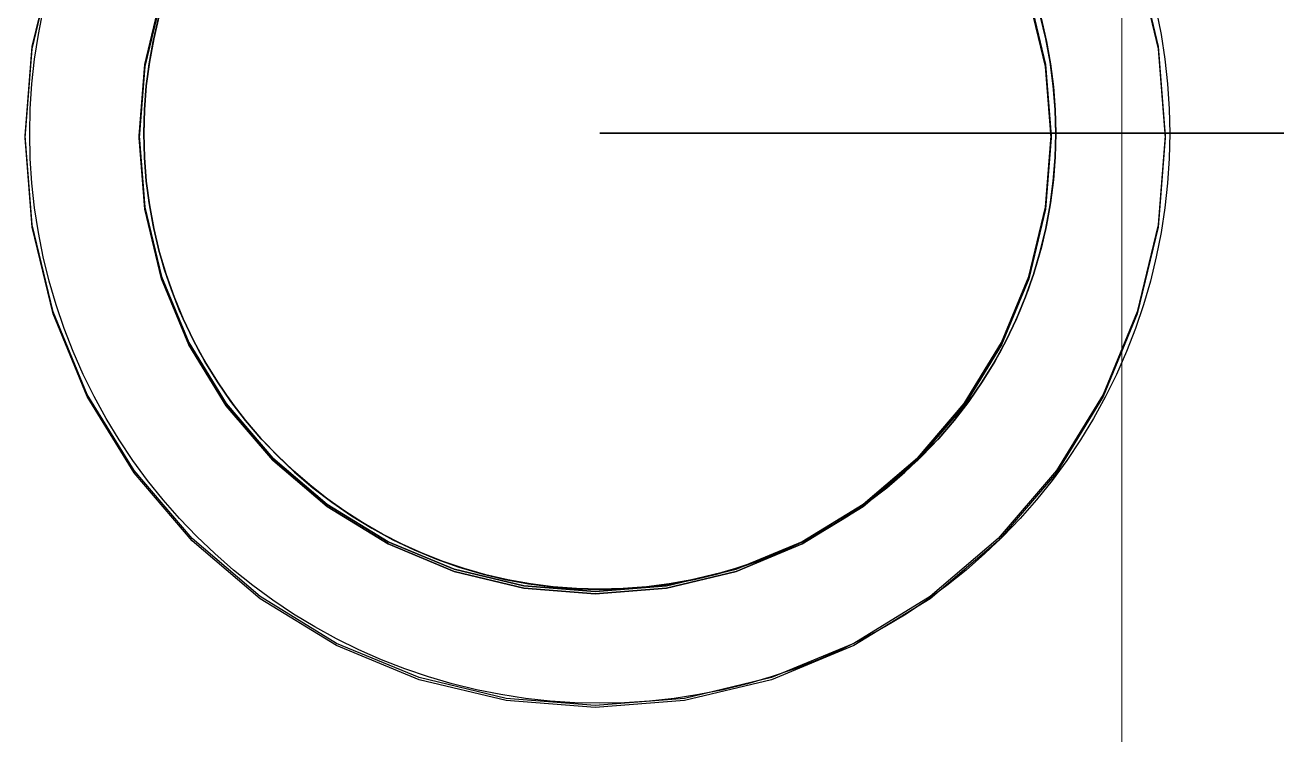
# Model space of a CAD drawing. Header units: millimetres. Extents: x 0 to 59350, y 0 to 29700.
# Drawn here: x 37896.5 to 37924.11, y 18932.15 to 18947.72 of the extents above; entities that cross this region are included whole.
import ezdxf

# ---------------------------------------------------------------- set-up
doc = ezdxf.new("R2010")
doc.units = ezdxf.units.MM
doc.layers.add('Slab', color=7, linetype='Continuous', lineweight=50)
doc.layers.add('Standard', color=7, linetype='Continuous', lineweight=25)

msp = doc.modelspace()

# ---------------------------------------------------------------- linework, layer by layer
at = {"layer": 'Slab', "color": 7, "linetype": 'Continuous', "lineweight": -3}
for p, q in [((37896.659, 18947.246), (37897.117, 18949.153)), ((37896.659, 18947.246), (37897.117, 18949.153)), ((37896.659, 18947.198), (37897.117, 18949.106)), ((37896.659, 18947.198), (37897.117, 18949.106)), ((37920.893, 18949.153), (37921.351, 18947.246)), ((37920.893, 18949.153), (37921.351, 18947.246)), ((37920.893, 18949.106), (37921.351, 18947.198)), ((37920.893, 18949.106), (37921.351, 18947.198)), ((37899.494, 18948.381), (37899.128, 18946.855)), ((37899.128, 18946.855), (37899.494, 18948.381)), ((37899.494, 18948.333), (37899.128, 18946.807)), ((37899.128, 18946.807), (37899.494, 18948.333)), ((37918.882, 18946.855), (37918.515, 18948.381)), ((37918.515, 18948.381), (37918.882, 18946.855)), ((37918.882, 18946.807), (37918.515, 18948.333)), ((37918.515, 18948.333), (37918.882, 18946.807)), ((37896.796, 18947.509), (37896.902, 18948.043)), ((37896.796, 18947.509), (37896.902, 18948.043)), ((37896.796, 18947.509), (37896.902, 18948.043)), ((37896.796, 18947.509), (37896.902, 18948.043)), ((37899.446, 18947.926), (37899.324, 18947.417)), ((37899.324, 18947.417), (37899.446, 18947.926)), ((37899.324, 18947.417), (37899.446, 18947.926)), ((37899.446, 18947.926), (37899.324, 18947.417)), ((37899.324, 18947.417), (37899.446, 18947.926)), ((37899.446, 18947.926), (37899.324, 18947.417)), ((37918.887, 18947.417), (37918.765, 18947.926)), ((37918.765, 18947.926), (37918.887, 18947.417)), ((37918.765, 18947.926), (37918.887, 18947.417)), ((37918.887, 18947.417), (37918.765, 18947.926)), ((37918.765, 18947.926), (37918.887, 18947.417)), ((37918.887, 18947.417), (37918.765, 18947.926)), ((37921.309, 18948.043), (37921.416, 18947.509)), ((37921.309, 18948.043), (37921.416, 18947.509)), ((37921.309, 18948.043), (37921.416, 18947.509)), ((37921.309, 18948.043), (37921.416, 18947.509)), ((37896.713, 18946.97), (37896.796, 18947.509)), ((37896.713, 18946.97), (37896.796, 18947.509)), ((37896.713, 18946.97), (37896.796, 18947.509)), ((37896.713, 18946.97), (37896.796, 18947.509)), ((37899.324, 18947.417), (37899.229, 18946.902)), ((37899.229, 18946.902), (37899.324, 18947.417)), ((37899.229, 18946.902), (37899.324, 18947.417)), ((37899.324, 18947.417), (37899.229, 18946.902)), ((37899.229, 18946.902), (37899.324, 18947.417)), ((37899.324, 18947.417), (37899.229, 18946.902)), ((37918.982, 18946.902), (37918.887, 18947.417)), ((37918.887, 18947.417), (37918.982, 18946.902)), ((37918.887, 18947.417), (37918.982, 18946.902)), ((37918.982, 18946.902), (37918.887, 18947.417)), ((37918.887, 18947.417), (37918.982, 18946.902)), ((37918.982, 18946.902), (37918.887, 18947.417)), ((37921.416, 18947.509), (37921.499, 18946.97)), ((37921.416, 18947.509), (37921.499, 18946.97)), ((37921.416, 18947.509), (37921.499, 18946.97)), ((37921.416, 18947.509), (37921.499, 18946.97)), ((37896.505, 18945.29), (37896.659, 18947.246)), ((37896.505, 18945.29), (37896.659, 18947.246)), ((37896.505, 18945.243), (37896.659, 18947.198)), ((37896.505, 18945.243), (37896.659, 18947.198)), ((37921.351, 18947.246), (37921.505, 18945.29)), ((37921.351, 18947.246), (37921.505, 18945.29)), ((37921.351, 18947.198), (37921.505, 18945.243)), ((37921.351, 18947.198), (37921.505, 18945.243)), ((37896.653, 18946.427), (37896.713, 18946.97)), ((37896.653, 18946.427), (37896.713, 18946.97)), ((37896.653, 18946.427), (37896.713, 18946.97)), ((37896.653, 18946.427), (37896.713, 18946.97)), ((37899.128, 18946.855), (37899.005, 18945.29)), ((37899.005, 18945.29), (37899.128, 18946.855)), ((37899.128, 18946.807), (37899.005, 18945.243)), ((37899.005, 18945.243), (37899.128, 18946.807)), ((37899.229, 18946.902), (37899.16, 18946.383)), ((37899.16, 18946.383), (37899.229, 18946.902)), ((37899.16, 18946.383), (37899.229, 18946.902)), ((37899.229, 18946.902), (37899.16, 18946.383)), ((37899.16, 18946.383), (37899.229, 18946.902)), ((37899.229, 18946.902), (37899.16, 18946.383)), ((37919.005, 18945.29), (37918.882, 18946.855)), ((37918.882, 18946.855), (37919.005, 18945.29)), ((37919.005, 18945.243), (37918.882, 18946.807)), ((37918.882, 18946.807), (37919.005, 18945.243)), ((37919.051, 18946.383), (37918.982, 18946.902)), ((37918.982, 18946.902), (37919.051, 18946.383)), ((37918.982, 18946.902), (37919.051, 18946.383)), ((37919.051, 18946.383), (37918.982, 18946.902)), ((37918.982, 18946.902), (37919.051, 18946.383)), ((37919.051, 18946.383), (37918.982, 18946.902)), ((37921.499, 18946.97), (37921.558, 18946.427)), ((37921.499, 18946.97), (37921.558, 18946.427)), ((37921.499, 18946.97), (37921.558, 18946.427)), ((37921.499, 18946.97), (37921.558, 18946.427)), ((37896.618, 18945.883), (37896.653, 18946.427)), ((37896.618, 18945.883), (37896.653, 18946.427)), ((37896.618, 18945.883), (37896.653, 18946.427)), ((37896.618, 18945.883), (37896.653, 18946.427)), ((37899.16, 18946.383), (37899.119, 18945.861)), ((37899.119, 18945.861), (37899.16, 18946.383)), ((37899.119, 18945.861), (37899.16, 18946.383)), ((37899.16, 18946.383), (37899.119, 18945.861)), ((37899.119, 18945.861), (37899.16, 18946.383)), ((37899.16, 18946.383), (37899.119, 18945.861)), ((37919.092, 18945.861), (37919.051, 18946.383)), ((37919.051, 18946.383), (37919.092, 18945.861)), ((37919.051, 18946.383), (37919.092, 18945.861)), ((37919.092, 18945.861), (37919.051, 18946.383)), ((37919.051, 18946.383), (37919.092, 18945.861)), ((37919.092, 18945.861), (37919.051, 18946.383)), ((37921.558, 18946.427), (37921.594, 18945.883)), ((37921.558, 18946.427), (37921.594, 18945.883)), ((37921.558, 18946.427), (37921.594, 18945.883)), ((37921.558, 18946.427), (37921.594, 18945.883)), ((37896.606, 18945.338), (37896.618, 18945.883)), ((37896.606, 18945.338), (37896.618, 18945.883)), ((37896.606, 18945.338), (37896.618, 18945.883)), ((37896.606, 18945.338), (37896.618, 18945.883)), ((37899.119, 18945.861), (37899.106, 18945.338)), ((37899.106, 18945.338), (37899.119, 18945.861)), ((37899.106, 18945.338), (37899.119, 18945.861)), ((37899.119, 18945.861), (37899.106, 18945.338)), ((37899.106, 18945.338), (37899.119, 18945.861)), ((37899.119, 18945.861), (37899.106, 18945.338)), ((37919.106, 18945.338), (37919.092, 18945.861)), ((37919.092, 18945.861), (37919.106, 18945.338)), ((37919.092, 18945.861), (37919.106, 18945.338)), ((37919.106, 18945.338), (37919.092, 18945.861)), ((37919.092, 18945.861), (37919.106, 18945.338)), ((37919.106, 18945.338), (37919.092, 18945.861)), ((37921.594, 18945.883), (37921.606, 18945.338)), ((37921.594, 18945.883), (37921.606, 18945.338)), ((37921.594, 18945.883), (37921.606, 18945.338)), ((37921.594, 18945.883), (37921.606, 18945.338)), ((37896.659, 18943.335), (37896.505, 18945.29)), ((37896.659, 18943.335), (37896.505, 18945.29)), ((37896.659, 18943.288), (37896.505, 18945.243)), ((37896.659, 18943.288), (37896.505, 18945.243)), ((37896.618, 18944.793), (37896.606, 18945.338)), ((37896.618, 18944.793), (37896.606, 18945.338)), ((37896.618, 18944.793), (37896.606, 18945.338)), ((37896.618, 18944.793), (37896.606, 18945.338)), ((37899.005, 18945.29), (37899.128, 18943.726)), ((37899.128, 18943.726), (37899.005, 18945.29)), ((37899.005, 18945.243), (37899.128, 18943.679)), ((37899.128, 18943.679), (37899.005, 18945.243)), ((37899.106, 18945.338), (37899.119, 18944.815)), ((37899.119, 18944.815), (37899.106, 18945.338)), ((37899.119, 18944.815), (37899.106, 18945.338)), ((37899.106, 18945.338), (37899.119, 18944.815)), ((37899.119, 18944.815), (37899.106, 18945.338)), ((37899.106, 18945.338), (37899.119, 18944.815)), ((37918.882, 18943.726), (37919.005, 18945.29)), ((37919.005, 18945.29), (37918.882, 18943.726)), ((37918.882, 18943.679), (37919.005, 18945.243)), ((37919.005, 18945.243), (37918.882, 18943.679)), ((37919.092, 18944.815), (37919.106, 18945.338)), ((37919.106, 18945.338), (37919.092, 18944.815)), ((37919.106, 18945.338), (37919.092, 18944.815)), ((37919.092, 18944.815), (37919.106, 18945.338)), ((37919.106, 18945.338), (37919.092, 18944.815)), ((37919.092, 18944.815), (37919.106, 18945.338)), ((37921.505, 18945.29), (37921.351, 18943.335)), ((37921.505, 18945.29), (37921.351, 18943.335)), ((37921.505, 18945.243), (37921.351, 18943.288)), ((37921.505, 18945.243), (37921.351, 18943.288)), ((37921.606, 18945.338), (37921.594, 18944.793)), ((37921.606, 18945.338), (37921.594, 18944.793)), ((37921.606, 18945.338), (37921.594, 18944.793)), ((37921.606, 18945.338), (37921.594, 18944.793)), ((37896.653, 18944.249), (37896.618, 18944.793)), ((37896.653, 18944.249), (37896.618, 18944.793)), ((37896.653, 18944.249), (37896.618, 18944.793)), ((37896.653, 18944.249), (37896.618, 18944.793)), ((37899.119, 18944.815), (37899.16, 18944.293)), ((37899.16, 18944.293), (37899.119, 18944.815)), ((37899.16, 18944.293), (37899.119, 18944.815)), ((37899.119, 18944.815), (37899.16, 18944.293)), ((37899.16, 18944.293), (37899.119, 18944.815)), ((37899.119, 18944.815), (37899.16, 18944.293)), ((37919.051, 18944.293), (37919.092, 18944.815)), ((37919.092, 18944.815), (37919.051, 18944.293)), ((37919.092, 18944.815), (37919.051, 18944.293)), ((37919.051, 18944.293), (37919.092, 18944.815)), ((37919.092, 18944.815), (37919.051, 18944.293)), ((37919.051, 18944.293), (37919.092, 18944.815)), ((37921.594, 18944.793), (37921.558, 18944.249)), ((37921.594, 18944.793), (37921.558, 18944.249)), ((37921.594, 18944.793), (37921.558, 18944.249)), ((37921.594, 18944.793), (37921.558, 18944.249)), ((37896.713, 18943.706), (37896.653, 18944.249)), ((37896.713, 18943.706), (37896.653, 18944.249)), ((37896.713, 18943.706), (37896.653, 18944.249)), ((37896.713, 18943.706), (37896.653, 18944.249)), ((37899.16, 18944.293), (37899.229, 18943.774)), ((37899.229, 18943.774), (37899.16, 18944.293)), ((37899.229, 18943.774), (37899.16, 18944.293)), ((37899.16, 18944.293), (37899.229, 18943.774)), ((37899.229, 18943.774), (37899.16, 18944.293)), ((37899.16, 18944.293), (37899.229, 18943.774)), ((37918.982, 18943.774), (37919.051, 18944.293)), ((37919.051, 18944.293), (37918.982, 18943.774)), ((37919.051, 18944.293), (37918.982, 18943.774)), ((37918.982, 18943.774), (37919.051, 18944.293)), ((37919.051, 18944.293), (37918.982, 18943.774)), ((37918.982, 18943.774), (37919.051, 18944.293)), ((37921.558, 18944.249), (37921.499, 18943.706)), ((37921.558, 18944.249), (37921.499, 18943.706)), ((37921.558, 18944.249), (37921.499, 18943.706)), ((37921.558, 18944.249), (37921.499, 18943.706)), ((37899.229, 18943.774), (37899.324, 18943.259)), ((37899.324, 18943.259), (37899.229, 18943.774)), ((37899.324, 18943.259), (37899.229, 18943.774)), ((37899.229, 18943.774), (37899.324, 18943.259)), ((37899.324, 18943.259), (37899.229, 18943.774)), ((37899.229, 18943.774), (37899.324, 18943.259)), ((37918.887, 18943.259), (37918.982, 18943.774)), ((37918.982, 18943.774), (37918.887, 18943.259)), ((37918.982, 18943.774), (37918.887, 18943.259)), ((37918.887, 18943.259), (37918.982, 18943.774)), ((37918.982, 18943.774), (37918.887, 18943.259)), ((37918.887, 18943.259), (37918.982, 18943.774)), ((37896.796, 18943.167), (37896.713, 18943.706)), ((37896.796, 18943.167), (37896.713, 18943.706)), ((37896.796, 18943.167), (37896.713, 18943.706)), ((37896.796, 18943.167), (37896.713, 18943.706)), ((37899.128, 18943.726), (37899.494, 18942.2)), ((37899.494, 18942.2), (37899.128, 18943.726)), ((37899.128, 18943.679), (37899.494, 18942.153)), ((37899.494, 18942.153), (37899.128, 18943.679)), ((37918.515, 18942.2), (37918.882, 18943.726)), ((37918.882, 18943.726), (37918.515, 18942.2)), ((37918.515, 18942.153), (37918.882, 18943.679)), ((37918.882, 18943.679), (37918.515, 18942.153)), ((37921.499, 18943.706), (37921.416, 18943.167)), ((37921.499, 18943.706), (37921.416, 18943.167)), ((37921.499, 18943.706), (37921.416, 18943.167)), ((37921.499, 18943.706), (37921.416, 18943.167)), ((37897.117, 18941.428), (37896.659, 18943.335)), ((37897.117, 18941.428), (37896.659, 18943.335)), ((37897.117, 18941.38), (37896.659, 18943.288)), ((37897.117, 18941.38), (37896.659, 18943.288)), ((37899.324, 18943.259), (37899.446, 18942.75)), ((37899.446, 18942.75), (37899.324, 18943.259)), ((37899.446, 18942.75), (37899.324, 18943.259)), ((37899.324, 18943.259), (37899.446, 18942.75)), ((37899.446, 18942.75), (37899.324, 18943.259)), ((37899.324, 18943.259), (37899.446, 18942.75)), ((37918.765, 18942.75), (37918.887, 18943.259)), ((37918.887, 18943.259), (37918.765, 18942.75)), ((37918.887, 18943.259), (37918.765, 18942.75)), ((37918.765, 18942.75), (37918.887, 18943.259)), ((37918.887, 18943.259), (37918.765, 18942.75)), ((37918.765, 18942.75), (37918.887, 18943.259)), ((37921.351, 18943.335), (37920.893, 18941.428)), ((37921.351, 18943.335), (37920.893, 18941.428)), ((37921.351, 18943.288), (37920.893, 18941.38)), ((37921.351, 18943.288), (37920.893, 18941.38)), ((37896.902, 18942.633), (37896.796, 18943.167)), ((37896.902, 18942.633), (37896.796, 18943.167)), ((37896.902, 18942.633), (37896.796, 18943.167)), ((37896.902, 18942.633), (37896.796, 18943.167)), ((37921.416, 18943.167), (37921.309, 18942.633)), ((37921.416, 18943.167), (37921.309, 18942.633)), ((37921.416, 18943.167), (37921.309, 18942.633)), ((37921.416, 18943.167), (37921.309, 18942.633)), ((37899.446, 18942.75), (37899.595, 18942.248)), ((37899.595, 18942.248), (37899.446, 18942.75)), ((37899.595, 18942.248), (37899.446, 18942.75)), ((37899.446, 18942.75), (37899.595, 18942.248)), ((37899.595, 18942.248), (37899.446, 18942.75)), ((37899.446, 18942.75), (37899.595, 18942.248)), ((37918.616, 18942.248), (37918.765, 18942.75)), ((37918.765, 18942.75), (37918.616, 18942.248)), ((37918.765, 18942.75), (37918.616, 18942.248)), ((37918.616, 18942.248), (37918.765, 18942.75)), ((37918.765, 18942.75), (37918.616, 18942.248)), ((37918.616, 18942.248), (37918.765, 18942.75)), ((37897.032, 18942.103), (37896.902, 18942.633)), ((37897.032, 18942.103), (37896.902, 18942.633)), ((37897.032, 18942.103), (37896.902, 18942.633)), ((37897.032, 18942.103), (37896.902, 18942.633)), ((37921.309, 18942.633), (37921.18, 18942.103)), ((37921.309, 18942.633), (37921.18, 18942.103)), ((37921.309, 18942.633), (37921.18, 18942.103)), ((37921.309, 18942.633), (37921.18, 18942.103)), ((37899.494, 18942.2), (37900.095, 18940.751)), ((37900.095, 18940.751), (37899.494, 18942.2)), ((37899.494, 18942.153), (37900.095, 18940.703)), ((37900.095, 18940.703), (37899.494, 18942.153)), ((37899.595, 18942.248), (37899.77, 18941.754)), ((37899.77, 18941.754), (37899.595, 18942.248)), ((37899.77, 18941.754), (37899.595, 18942.248)), ((37899.595, 18942.248), (37899.77, 18941.754)), ((37899.77, 18941.754), (37899.595, 18942.248)), ((37899.595, 18942.248), (37899.77, 18941.754)), ((37917.915, 18940.751), (37918.515, 18942.2)), ((37918.515, 18942.2), (37917.915, 18940.751)), ((37917.915, 18940.703), (37918.515, 18942.153)), ((37918.515, 18942.153), (37917.915, 18940.703)), ((37918.441, 18941.754), (37918.616, 18942.248)), ((37918.616, 18942.248), (37918.441, 18941.754)), ((37918.616, 18942.248), (37918.441, 18941.754)), ((37918.441, 18941.754), (37918.616, 18942.248)), ((37918.616, 18942.248), (37918.441, 18941.754)), ((37918.441, 18941.754), (37918.616, 18942.248)), ((37897.184, 18941.579), (37897.032, 18942.103)), ((37897.184, 18941.579), (37897.032, 18942.103)), ((37897.184, 18941.579), (37897.032, 18942.103)), ((37897.184, 18941.579), (37897.032, 18942.103)), ((37921.18, 18942.103), (37921.027, 18941.579)), ((37921.18, 18942.103), (37921.027, 18941.579)), ((37921.18, 18942.103), (37921.027, 18941.579)), ((37921.18, 18942.103), (37921.027, 18941.579)), ((37897.359, 18941.063), (37897.184, 18941.579)), ((37897.359, 18941.063), (37897.184, 18941.579)), ((37897.359, 18941.063), (37897.184, 18941.579)), ((37897.359, 18941.063), (37897.184, 18941.579)), ((37899.77, 18941.754), (37899.97, 18941.271)), ((37899.97, 18941.271), (37899.77, 18941.754)), ((37899.97, 18941.271), (37899.77, 18941.754)), ((37899.77, 18941.754), (37899.97, 18941.271)), ((37899.97, 18941.271), (37899.77, 18941.754)), ((37899.77, 18941.754), (37899.97, 18941.271)), ((37918.241, 18941.271), (37918.441, 18941.754)), ((37918.441, 18941.754), (37918.241, 18941.271)), ((37918.441, 18941.754), (37918.241, 18941.271)), ((37918.241, 18941.271), (37918.441, 18941.754)), ((37918.441, 18941.754), (37918.241, 18941.271)), ((37918.241, 18941.271), (37918.441, 18941.754)), ((37921.027, 18941.579), (37920.852, 18941.063)), ((37921.027, 18941.579), (37920.852, 18941.063)), ((37921.027, 18941.579), (37920.852, 18941.063)), ((37921.027, 18941.579), (37920.852, 18941.063)), ((37897.867, 18939.616), (37897.117, 18941.428)), ((37897.867, 18939.616), (37897.117, 18941.428)), ((37897.867, 18939.568), (37897.117, 18941.38)), ((37897.867, 18939.568), (37897.117, 18941.38)), ((37920.893, 18941.428), (37920.142, 18939.616)), ((37920.893, 18941.428), (37920.142, 18939.616)), ((37920.893, 18941.38), (37920.142, 18939.568)), ((37920.893, 18941.38), (37920.142, 18939.568)), ((37897.557, 18940.554), (37897.359, 18941.063)), ((37897.557, 18940.554), (37897.359, 18941.063)), ((37897.557, 18940.554), (37897.359, 18941.063)), ((37897.557, 18940.554), (37897.359, 18941.063)), ((37899.97, 18941.271), (37900.196, 18940.798)), ((37900.196, 18940.798), (37899.97, 18941.271)), ((37900.196, 18940.798), (37899.97, 18941.271)), ((37899.97, 18941.271), (37900.196, 18940.798)), ((37900.196, 18940.798), (37899.97, 18941.271)), ((37899.97, 18941.271), (37900.196, 18940.798)), ((37918.016, 18940.798), (37918.241, 18941.271)), ((37918.241, 18941.271), (37918.016, 18940.798)), ((37918.241, 18941.271), (37918.016, 18940.798)), ((37918.016, 18940.798), (37918.241, 18941.271)), ((37918.241, 18941.271), (37918.016, 18940.798)), ((37918.016, 18940.798), (37918.241, 18941.271)), ((37920.852, 18941.063), (37920.654, 18940.554)), ((37920.852, 18941.063), (37920.654, 18940.554)), ((37920.852, 18941.063), (37920.654, 18940.554)), ((37920.852, 18941.063), (37920.654, 18940.554)), ((37900.095, 18940.751), (37900.915, 18939.413)), ((37900.915, 18939.413), (37900.095, 18940.751)), ((37900.196, 18940.798), (37900.445, 18940.338)), ((37900.445, 18940.338), (37900.196, 18940.798)), ((37900.445, 18940.338), (37900.196, 18940.798)), ((37900.196, 18940.798), (37900.445, 18940.338)), ((37900.445, 18940.338), (37900.196, 18940.798)), ((37900.196, 18940.798), (37900.445, 18940.338)), ((37917.095, 18939.413), (37917.915, 18940.751)), ((37917.915, 18940.751), (37917.095, 18939.413)), ((37917.766, 18940.338), (37918.016, 18940.798)), ((37918.016, 18940.798), (37917.766, 18940.338)), ((37918.016, 18940.798), (37917.766, 18940.338)), ((37917.766, 18940.338), (37918.016, 18940.798)), ((37918.016, 18940.798), (37917.766, 18940.338)), ((37917.766, 18940.338), (37918.016, 18940.798)), ((37897.777, 18940.055), (37897.557, 18940.554)), ((37897.777, 18940.055), (37897.557, 18940.554)), ((37897.777, 18940.055), (37897.557, 18940.554)), ((37897.777, 18940.055), (37897.557, 18940.554)), ((37900.095, 18940.703), (37900.915, 18939.365)), ((37900.915, 18939.365), (37900.095, 18940.703)), ((37917.095, 18939.365), (37917.915, 18940.703)), ((37917.915, 18940.703), (37917.095, 18939.365)), ((37920.654, 18940.554), (37920.434, 18940.055)), ((37920.654, 18940.554), (37920.434, 18940.055)), ((37920.654, 18940.554), (37920.434, 18940.055)), ((37920.654, 18940.554), (37920.434, 18940.055)), ((37900.445, 18940.338), (37900.719, 18939.892)), ((37900.719, 18939.892), (37900.445, 18940.338)), ((37900.719, 18939.892), (37900.445, 18940.338)), ((37900.445, 18940.338), (37900.719, 18939.892)), ((37900.719, 18939.892), (37900.445, 18940.338)), ((37900.445, 18940.338), (37900.719, 18939.892)), ((37917.492, 18939.892), (37917.766, 18940.338)), ((37917.766, 18940.338), (37917.492, 18939.892)), ((37917.766, 18940.338), (37917.492, 18939.892)), ((37917.492, 18939.892), (37917.766, 18940.338)), ((37917.766, 18940.338), (37917.492, 18939.892)), ((37917.492, 18939.892), (37917.766, 18940.338)), ((37898.018, 18939.566), (37897.777, 18940.055)), ((37898.018, 18939.566), (37897.777, 18940.055)), ((37898.018, 18939.566), (37897.777, 18940.055)), ((37898.018, 18939.566), (37897.777, 18940.055)), ((37920.434, 18940.055), (37920.193, 18939.566)), ((37920.434, 18940.055), (37920.193, 18939.566)), ((37920.434, 18940.055), (37920.193, 18939.566)), ((37920.434, 18940.055), (37920.193, 18939.566)), ((37900.719, 18939.892), (37901.015, 18939.46)), ((37901.015, 18939.46), (37900.719, 18939.892)), ((37901.015, 18939.46), (37900.719, 18939.892)), ((37900.719, 18939.892), (37901.015, 18939.46)), ((37901.015, 18939.46), (37900.719, 18939.892)), ((37900.719, 18939.892), (37901.015, 18939.46)), ((37917.196, 18939.46), (37917.492, 18939.892)), ((37917.492, 18939.892), (37917.196, 18939.46)), ((37917.492, 18939.892), (37917.196, 18939.46)), ((37917.196, 18939.46), (37917.492, 18939.892)), ((37917.492, 18939.892), (37917.196, 18939.46)), ((37917.196, 18939.46), (37917.492, 18939.892)), ((37898.892, 18937.943), (37897.867, 18939.616)), ((37898.892, 18937.943), (37897.867, 18939.616)), ((37898.892, 18937.896), (37897.867, 18939.568)), ((37898.892, 18937.896), (37897.867, 18939.568)), ((37898.28, 18939.088), (37898.018, 18939.566)), ((37898.28, 18939.088), (37898.018, 18939.566)), ((37898.28, 18939.088), (37898.018, 18939.566)), ((37898.28, 18939.088), (37898.018, 18939.566)), ((37900.915, 18939.413), (37901.934, 18938.219)), ((37901.934, 18938.219), (37900.915, 18939.413)), ((37900.915, 18939.365), (37901.934, 18938.172)), ((37901.934, 18938.172), (37900.915, 18939.365)), ((37901.015, 18939.46), (37901.334, 18939.045)), ((37901.334, 18939.045), (37901.015, 18939.46)), ((37901.334, 18939.045), (37901.015, 18939.46)), ((37901.015, 18939.46), (37901.334, 18939.045)), ((37901.334, 18939.045), (37901.015, 18939.46)), ((37901.015, 18939.46), (37901.334, 18939.045)), ((37916.076, 18938.219), (37917.095, 18939.413)), ((37917.095, 18939.413), (37916.076, 18938.219)), ((37916.076, 18938.172), (37917.095, 18939.365)), ((37917.095, 18939.365), (37916.076, 18938.172)), ((37916.877, 18939.045), (37917.196, 18939.46)), ((37917.196, 18939.46), (37916.877, 18939.045)), ((37917.196, 18939.46), (37916.877, 18939.045)), ((37916.877, 18939.045), (37917.196, 18939.46)), ((37917.196, 18939.46), (37916.877, 18939.045)), ((37916.877, 18939.045), (37917.196, 18939.46)), ((37920.142, 18939.616), (37919.118, 18937.943)), ((37920.142, 18939.616), (37919.118, 18937.943)), ((37920.142, 18939.568), (37919.118, 18937.896)), ((37920.142, 18939.568), (37919.118, 18937.896)), ((37920.193, 18939.566), (37919.931, 18939.088)), ((37920.193, 18939.566), (37919.931, 18939.088)), ((37920.193, 18939.566), (37919.931, 18939.088)), ((37920.193, 18939.566), (37919.931, 18939.088)), ((37898.563, 18938.622), (37898.28, 18939.088)), ((37898.563, 18938.622), (37898.28, 18939.088)), ((37898.563, 18938.622), (37898.28, 18939.088)), ((37898.563, 18938.622), (37898.28, 18939.088)), ((37919.931, 18939.088), (37919.648, 18938.622)), ((37919.931, 18939.088), (37919.648, 18938.622)), ((37919.931, 18939.088), (37919.648, 18938.622)), ((37919.931, 18939.088), (37919.648, 18938.622)), ((37901.334, 18939.045), (37901.674, 18938.647)), ((37901.674, 18938.647), (37901.334, 18939.045)), ((37901.674, 18938.647), (37901.334, 18939.045)), ((37901.334, 18939.045), (37901.674, 18938.647)), ((37901.674, 18938.647), (37901.334, 18939.045)), ((37901.334, 18939.045), (37901.674, 18938.647)), ((37916.537, 18938.647), (37916.877, 18939.045)), ((37916.877, 18939.045), (37916.537, 18938.647)), ((37916.877, 18939.045), (37916.537, 18938.647)), ((37916.537, 18938.647), (37916.877, 18939.045)), ((37916.877, 18939.045), (37916.537, 18938.647)), ((37916.537, 18938.647), (37916.877, 18939.045)), ((37898.866, 18938.168), (37898.563, 18938.622)), ((37898.866, 18938.168), (37898.563, 18938.622)), ((37898.866, 18938.168), (37898.563, 18938.622)), ((37898.866, 18938.168), (37898.563, 18938.622)), ((37901.674, 18938.647), (37902.035, 18938.267)), ((37902.035, 18938.267), (37901.674, 18938.647)), ((37902.035, 18938.267), (37901.674, 18938.647)), ((37901.674, 18938.647), (37902.035, 18938.267)), ((37902.035, 18938.267), (37901.674, 18938.647)), ((37901.674, 18938.647), (37902.035, 18938.267)), ((37916.177, 18938.267), (37916.537, 18938.647)), ((37916.537, 18938.647), (37916.177, 18938.267)), ((37916.537, 18938.647), (37916.177, 18938.267)), ((37916.177, 18938.267), (37916.537, 18938.647)), ((37916.537, 18938.647), (37916.177, 18938.267)), ((37916.177, 18938.267), (37916.537, 18938.647)), ((37919.648, 18938.622), (37919.345, 18938.168)), ((37919.648, 18938.622), (37919.345, 18938.168)), ((37919.648, 18938.622), (37919.345, 18938.168)), ((37919.648, 18938.622), (37919.345, 18938.168)), ((37902.035, 18938.267), (37902.414, 18937.907)), ((37902.414, 18937.907), (37902.035, 18938.267)), ((37902.414, 18937.907), (37902.035, 18938.267)), ((37902.035, 18938.267), (37902.414, 18937.907)), ((37902.414, 18937.907), (37902.035, 18938.267)), ((37902.035, 18938.267), (37902.414, 18937.907)), ((37915.797, 18937.907), (37916.177, 18938.267)), ((37916.177, 18938.267), (37915.797, 18937.907)), ((37916.177, 18938.267), (37915.797, 18937.907)), ((37915.797, 18937.907), (37916.177, 18938.267)), ((37916.177, 18938.267), (37915.797, 18937.907)), ((37915.797, 18937.907), (37916.177, 18938.267)), ((37899.189, 18937.728), (37898.866, 18938.168)), ((37899.189, 18937.728), (37898.866, 18938.168)), ((37899.189, 18937.728), (37898.866, 18938.168)), ((37899.189, 18937.728), (37898.866, 18938.168)), ((37901.934, 18938.219), (37903.127, 18937.2)), ((37903.127, 18937.2), (37901.934, 18938.219)), ((37901.934, 18938.172), (37903.127, 18937.153)), ((37903.127, 18937.153), (37901.934, 18938.172)), ((37914.883, 18937.2), (37916.076, 18938.219)), ((37916.076, 18938.219), (37914.883, 18937.2)), ((37914.883, 18937.153), (37916.076, 18938.172)), ((37916.076, 18938.172), (37914.883, 18937.153)), ((37919.345, 18938.168), (37919.023, 18937.728)), ((37919.345, 18938.168), (37919.023, 18937.728)), ((37919.345, 18938.168), (37919.023, 18937.728)), ((37919.345, 18938.168), (37919.023, 18937.728)), ((37900.166, 18936.452), (37898.892, 18937.943)), ((37900.166, 18936.452), (37898.892, 18937.943)), ((37900.166, 18936.404), (37898.892, 18937.896)), ((37900.166, 18936.404), (37898.892, 18937.896)), ((37899.53, 18937.303), (37899.189, 18937.728)), ((37899.53, 18937.303), (37899.189, 18937.728)), ((37899.53, 18937.303), (37899.189, 18937.728)), ((37899.53, 18937.303), (37899.189, 18937.728)), ((37902.414, 18937.907), (37902.812, 18937.567)), ((37902.812, 18937.567), (37902.414, 18937.907)), ((37902.812, 18937.567), (37902.414, 18937.907)), ((37902.414, 18937.907), (37902.812, 18937.567)), ((37902.812, 18937.567), (37902.414, 18937.907)), ((37902.414, 18937.907), (37902.812, 18937.567)), ((37915.399, 18937.567), (37915.797, 18937.907)), ((37915.797, 18937.907), (37915.399, 18937.567)), ((37915.797, 18937.907), (37915.399, 18937.567)), ((37915.399, 18937.567), (37915.797, 18937.907)), ((37915.797, 18937.907), (37915.399, 18937.567)), ((37915.399, 18937.567), (37915.797, 18937.907)), ((37919.118, 18937.943), (37917.844, 18936.452)), ((37919.118, 18937.943), (37917.844, 18936.452)), ((37919.118, 18937.896), (37917.844, 18936.404)), ((37919.118, 18937.896), (37917.844, 18936.404)), ((37919.023, 18937.728), (37918.681, 18937.303)), ((37919.023, 18937.728), (37918.681, 18937.303)), ((37919.023, 18937.728), (37918.681, 18937.303)), ((37919.023, 18937.728), (37918.681, 18937.303)), ((37902.812, 18937.567), (37903.228, 18937.248)), ((37903.228, 18937.248), (37902.812, 18937.567)), ((37903.228, 18937.248), (37902.812, 18937.567)), ((37902.812, 18937.567), (37903.228, 18937.248)), ((37903.228, 18937.248), (37902.812, 18937.567)), ((37902.812, 18937.567), (37903.228, 18937.248)), ((37914.983, 18937.248), (37915.399, 18937.567)), ((37915.399, 18937.567), (37914.983, 18937.248)), ((37915.399, 18937.567), (37914.983, 18937.248)), ((37914.983, 18937.248), (37915.399, 18937.567)), ((37915.399, 18937.567), (37914.983, 18937.248)), ((37914.983, 18937.248), (37915.399, 18937.567)), ((37899.89, 18936.893), (37899.53, 18937.303)), ((37899.89, 18936.893), (37899.53, 18937.303)), ((37899.89, 18936.893), (37899.53, 18937.303)), ((37899.89, 18936.893), (37899.53, 18937.303)), ((37903.127, 18937.2), (37904.465, 18936.38)), ((37904.465, 18936.38), (37903.127, 18937.2)), ((37903.127, 18937.153), (37904.465, 18936.333)), ((37904.465, 18936.333), (37903.127, 18937.153)), ((37903.228, 18937.248), (37903.659, 18936.951)), ((37903.659, 18936.951), (37903.228, 18937.248)), ((37903.659, 18936.951), (37903.228, 18937.248)), ((37903.228, 18937.248), (37903.659, 18936.951)), ((37903.659, 18936.951), (37903.228, 18937.248)), ((37903.228, 18937.248), (37903.659, 18936.951)), ((37913.545, 18936.38), (37914.883, 18937.2)), ((37914.883, 18937.2), (37913.545, 18936.38)), ((37913.545, 18936.333), (37914.883, 18937.153)), ((37914.883, 18937.153), (37913.545, 18936.333)), ((37914.552, 18936.951), (37914.983, 18937.248)), ((37914.983, 18937.248), (37914.552, 18936.951)), ((37914.983, 18937.248), (37914.552, 18936.951)), ((37914.552, 18936.951), (37914.983, 18937.248)), ((37914.983, 18937.248), (37914.552, 18936.951)), ((37914.552, 18936.951), (37914.983, 18937.248)), ((37918.681, 18937.303), (37918.322, 18936.893)), ((37918.681, 18937.303), (37918.322, 18936.893)), ((37918.681, 18937.303), (37918.322, 18936.893)), ((37918.681, 18937.303), (37918.322, 18936.893)), ((37900.267, 18936.499), (37899.89, 18936.893)), ((37900.267, 18936.499), (37899.89, 18936.893)), ((37900.267, 18936.499), (37899.89, 18936.893)), ((37900.267, 18936.499), (37899.89, 18936.893)), ((37903.659, 18936.951), (37904.106, 18936.678)), ((37904.106, 18936.678), (37903.659, 18936.951)), ((37904.106, 18936.678), (37903.659, 18936.951)), ((37903.659, 18936.951), (37904.106, 18936.678)), ((37904.106, 18936.678), (37903.659, 18936.951)), ((37903.659, 18936.951), (37904.106, 18936.678)), ((37914.106, 18936.678), (37914.552, 18936.951)), ((37914.552, 18936.951), (37914.106, 18936.678)), ((37914.552, 18936.951), (37914.106, 18936.678)), ((37914.106, 18936.678), (37914.552, 18936.951)), ((37914.552, 18936.951), (37914.106, 18936.678)), ((37914.106, 18936.678), (37914.552, 18936.951)), ((37918.322, 18936.893), (37917.944, 18936.499)), ((37918.322, 18936.893), (37917.944, 18936.499)), ((37918.322, 18936.893), (37917.944, 18936.499)), ((37918.322, 18936.893), (37917.944, 18936.499)), ((37904.106, 18936.678), (37904.566, 18936.428)), ((37904.566, 18936.428), (37904.106, 18936.678)), ((37904.566, 18936.428), (37904.106, 18936.678)), ((37904.106, 18936.678), (37904.566, 18936.428)), ((37904.566, 18936.428), (37904.106, 18936.678)), ((37904.106, 18936.678), (37904.566, 18936.428)), ((37913.646, 18936.428), (37914.106, 18936.678)), ((37914.106, 18936.678), (37913.646, 18936.428)), ((37914.106, 18936.678), (37913.646, 18936.428)), ((37913.646, 18936.428), (37914.106, 18936.678)), ((37914.106, 18936.678), (37913.646, 18936.428)), ((37913.646, 18936.428), (37914.106, 18936.678)), ((37901.658, 18935.178), (37900.166, 18936.452)), ((37901.658, 18935.178), (37900.166, 18936.452)), ((37901.658, 18935.13), (37900.166, 18936.404)), ((37901.658, 18935.13), (37900.166, 18936.404)), ((37900.661, 18936.122), (37900.267, 18936.499)), ((37900.661, 18936.122), (37900.267, 18936.499)), ((37900.661, 18936.122), (37900.267, 18936.499)), ((37900.661, 18936.122), (37900.267, 18936.499)), ((37904.465, 18936.38), (37905.915, 18935.78)), ((37905.915, 18935.78), (37904.465, 18936.38)), ((37904.465, 18936.333), (37905.915, 18935.732)), ((37905.915, 18935.732), (37904.465, 18936.333)), ((37904.566, 18936.428), (37905.038, 18936.203)), ((37905.038, 18936.203), (37904.566, 18936.428)), ((37905.038, 18936.203), (37904.566, 18936.428)), ((37904.566, 18936.428), (37905.038, 18936.203)), ((37905.038, 18936.203), (37904.566, 18936.428)), ((37904.566, 18936.428), (37905.038, 18936.203)), ((37912.095, 18935.78), (37913.545, 18936.38)), ((37913.545, 18936.38), (37912.095, 18935.78)), ((37912.095, 18935.732), (37913.545, 18936.333)), ((37913.545, 18936.333), (37912.095, 18935.732)), ((37913.173, 18936.203), (37913.646, 18936.428)), ((37913.646, 18936.428), (37913.173, 18936.203)), ((37913.646, 18936.428), (37913.173, 18936.203)), ((37913.173, 18936.203), (37913.646, 18936.428)), ((37913.646, 18936.428), (37913.173, 18936.203)), ((37913.173, 18936.203), (37913.646, 18936.428)), ((37917.844, 18936.452), (37916.352, 18935.178)), ((37917.844, 18936.452), (37916.352, 18935.178)), ((37917.844, 18936.404), (37916.352, 18935.13)), ((37917.844, 18936.404), (37916.352, 18935.13)), ((37917.944, 18936.499), (37917.55, 18936.122)), ((37917.944, 18936.499), (37917.55, 18936.122)), ((37917.944, 18936.499), (37917.55, 18936.122)), ((37917.944, 18936.499), (37917.55, 18936.122)), ((37901.071, 18935.762), (37900.661, 18936.122)), ((37901.071, 18935.762), (37900.661, 18936.122)), ((37901.071, 18935.762), (37900.661, 18936.122)), ((37901.071, 18935.762), (37900.661, 18936.122)), ((37905.038, 18936.203), (37905.522, 18936.002)), ((37905.522, 18936.002), (37905.038, 18936.203)), ((37905.522, 18936.002), (37905.038, 18936.203)), ((37905.038, 18936.203), (37905.522, 18936.002)), ((37905.522, 18936.002), (37905.038, 18936.203)), ((37905.038, 18936.203), (37905.522, 18936.002)), ((37912.689, 18936.002), (37913.173, 18936.203)), ((37913.173, 18936.203), (37912.689, 18936.002)), ((37913.173, 18936.203), (37912.689, 18936.002)), ((37912.689, 18936.002), (37913.173, 18936.203)), ((37913.173, 18936.203), (37912.689, 18936.002)), ((37912.689, 18936.002), (37913.173, 18936.203)), ((37917.55, 18936.122), (37917.14, 18935.762)), ((37917.55, 18936.122), (37917.14, 18935.762)), ((37917.55, 18936.122), (37917.14, 18935.762)), ((37917.55, 18936.122), (37917.14, 18935.762)), ((37901.496, 18935.421), (37901.071, 18935.762)), ((37901.496, 18935.421), (37901.071, 18935.762)), ((37901.496, 18935.421), (37901.071, 18935.762)), ((37901.496, 18935.421), (37901.071, 18935.762)), ((37905.522, 18936.002), (37906.015, 18935.827)), ((37906.015, 18935.827), (37905.522, 18936.002)), ((37906.015, 18935.827), (37905.522, 18936.002)), ((37905.522, 18936.002), (37906.015, 18935.827)), ((37906.015, 18935.827), (37905.522, 18936.002)), ((37905.522, 18936.002), (37906.015, 18935.827)), ((37905.915, 18935.78), (37907.441, 18935.414)), ((37907.441, 18935.414), (37905.915, 18935.78)), ((37906.015, 18935.827), (37906.517, 18935.679)), ((37906.517, 18935.679), (37906.015, 18935.827)), ((37906.517, 18935.679), (37906.015, 18935.827)), ((37906.015, 18935.827), (37906.517, 18935.679)), ((37906.517, 18935.679), (37906.015, 18935.827)), ((37906.015, 18935.827), (37906.517, 18935.679)), ((37910.569, 18935.414), (37912.095, 18935.78)), ((37912.095, 18935.78), (37910.569, 18935.414)), ((37911.694, 18935.679), (37912.196, 18935.827)), ((37912.196, 18935.827), (37911.694, 18935.679)), ((37912.196, 18935.827), (37911.694, 18935.679)), ((37911.694, 18935.679), (37912.196, 18935.827)), ((37912.196, 18935.827), (37911.694, 18935.679)), ((37911.694, 18935.679), (37912.196, 18935.827)), ((37912.196, 18935.827), (37912.689, 18936.002)), ((37912.689, 18936.002), (37912.196, 18935.827)), ((37912.689, 18936.002), (37912.196, 18935.827)), ((37912.196, 18935.827), (37912.689, 18936.002)), ((37912.689, 18936.002), (37912.196, 18935.827)), ((37912.196, 18935.827), (37912.689, 18936.002)), ((37917.14, 18935.762), (37916.715, 18935.421)), ((37917.14, 18935.762), (37916.715, 18935.421)), ((37917.14, 18935.762), (37916.715, 18935.421)), ((37917.14, 18935.762), (37916.715, 18935.421)), ((37905.915, 18935.732), (37907.441, 18935.366)), ((37907.441, 18935.366), (37905.915, 18935.732)), ((37906.517, 18935.679), (37907.026, 18935.557)), ((37907.026, 18935.557), (37906.517, 18935.679)), ((37907.026, 18935.557), (37906.517, 18935.679)), ((37906.517, 18935.679), (37907.026, 18935.557)), ((37907.026, 18935.557), (37906.517, 18935.679)), ((37906.517, 18935.679), (37907.026, 18935.557)), ((37907.026, 18935.557), (37907.541, 18935.461)), ((37907.541, 18935.461), (37907.026, 18935.557)), ((37907.541, 18935.461), (37907.026, 18935.557)), ((37907.026, 18935.557), (37907.541, 18935.461)), ((37907.541, 18935.461), (37907.026, 18935.557)), ((37907.026, 18935.557), (37907.541, 18935.461)), ((37910.569, 18935.366), (37912.095, 18935.732)), ((37912.095, 18935.732), (37910.569, 18935.366)), ((37910.67, 18935.461), (37911.185, 18935.557)), ((37911.185, 18935.557), (37910.67, 18935.461)), ((37911.185, 18935.557), (37910.67, 18935.461)), ((37910.67, 18935.461), (37911.185, 18935.557)), ((37911.185, 18935.557), (37910.67, 18935.461)), ((37910.67, 18935.461), (37911.185, 18935.557)), ((37911.185, 18935.557), (37911.694, 18935.679)), ((37911.694, 18935.679), (37911.185, 18935.557)), ((37911.694, 18935.679), (37911.185, 18935.557)), ((37911.185, 18935.557), (37911.694, 18935.679)), ((37911.694, 18935.679), (37911.185, 18935.557)), ((37911.185, 18935.557), (37911.694, 18935.679)), ((37901.936, 18935.099), (37901.496, 18935.421)), ((37901.936, 18935.099), (37901.496, 18935.421)), ((37901.936, 18935.099), (37901.496, 18935.421)), ((37901.936, 18935.099), (37901.496, 18935.421)), ((37907.441, 18935.414), (37909.005, 18935.29)), ((37909.005, 18935.29), (37907.441, 18935.414)), ((37907.441, 18935.366), (37909.005, 18935.243)), ((37909.005, 18935.243), (37907.441, 18935.366)), ((37907.541, 18935.461), (37908.06, 18935.393)), ((37908.06, 18935.393), (37907.541, 18935.461)), ((37908.06, 18935.393), (37907.541, 18935.461)), ((37907.541, 18935.461), (37908.06, 18935.393)), ((37908.06, 18935.393), (37907.541, 18935.461)), ((37907.541, 18935.461), (37908.06, 18935.393)), ((37908.06, 18935.393), (37908.582, 18935.352)), ((37908.582, 18935.352), (37908.06, 18935.393)), ((37908.582, 18935.352), (37908.06, 18935.393)), ((37908.06, 18935.393), (37908.582, 18935.352)), ((37908.582, 18935.352), (37908.06, 18935.393)), ((37908.06, 18935.393), (37908.582, 18935.352)), ((37908.582, 18935.352), (37909.106, 18935.338)), ((37909.106, 18935.338), (37908.582, 18935.352)), ((37909.106, 18935.338), (37908.582, 18935.352)), ((37908.582, 18935.352), (37909.106, 18935.338)), ((37909.106, 18935.338), (37908.582, 18935.352)), ((37908.582, 18935.352), (37909.106, 18935.338)), ((37909.005, 18935.29), (37910.569, 18935.414)), ((37910.569, 18935.414), (37909.005, 18935.29)), ((37909.005, 18935.243), (37910.569, 18935.366)), ((37910.569, 18935.366), (37909.005, 18935.243)), ((37909.106, 18935.338), (37909.629, 18935.352)), ((37909.629, 18935.352), (37909.106, 18935.338)), ((37909.629, 18935.352), (37909.106, 18935.338)), ((37909.106, 18935.338), (37909.629, 18935.352)), ((37909.629, 18935.352), (37909.106, 18935.338)), ((37909.106, 18935.338), (37909.629, 18935.352)), ((37909.629, 18935.352), (37910.151, 18935.393)), ((37910.151, 18935.393), (37909.629, 18935.352)), ((37910.151, 18935.393), (37909.629, 18935.352)), ((37909.629, 18935.352), (37910.151, 18935.393)), ((37910.151, 18935.393), (37909.629, 18935.352)), ((37909.629, 18935.352), (37910.151, 18935.393)), ((37910.151, 18935.393), (37910.67, 18935.461)), ((37910.67, 18935.461), (37910.151, 18935.393)), ((37910.67, 18935.461), (37910.151, 18935.393)), ((37910.151, 18935.393), (37910.67, 18935.461)), ((37910.67, 18935.461), (37910.151, 18935.393)), ((37910.151, 18935.393), (37910.67, 18935.461)), ((37916.715, 18935.421), (37916.275, 18935.099)), ((37916.715, 18935.421), (37916.275, 18935.099)), ((37916.715, 18935.421), (37916.275, 18935.099)), ((37916.715, 18935.421), (37916.275, 18935.099)), ((37903.33, 18934.153), (37901.658, 18935.178)), ((37903.33, 18934.153), (37901.658, 18935.178)), ((37903.33, 18934.105), (37901.658, 18935.13)), ((37903.33, 18934.105), (37901.658, 18935.13)), ((37902.389, 18934.796), (37901.936, 18935.099)), ((37902.389, 18934.796), (37901.936, 18935.099)), ((37902.389, 18934.796), (37901.936, 18935.099)), ((37902.389, 18934.796), (37901.936, 18935.099)), ((37916.352, 18935.178), (37914.68, 18934.153)), ((37916.352, 18935.178), (37914.68, 18934.153)), ((37916.352, 18935.13), (37914.68, 18934.105)), ((37916.352, 18935.13), (37914.68, 18934.105)), ((37916.275, 18935.099), (37915.822, 18934.796)), ((37916.275, 18935.099), (37915.822, 18934.796)), ((37916.275, 18935.099), (37915.822, 18934.796)), ((37916.275, 18935.099), (37915.822, 18934.796)), ((37902.856, 18934.513), (37902.389, 18934.796)), ((37902.856, 18934.513), (37902.389, 18934.796)), ((37902.856, 18934.513), (37902.389, 18934.796)), ((37902.856, 18934.513), (37902.389, 18934.796)), ((37915.822, 18934.796), (37915.356, 18934.513)), ((37915.822, 18934.796), (37915.356, 18934.513)), ((37915.822, 18934.796), (37915.356, 18934.513)), ((37915.822, 18934.796), (37915.356, 18934.513)), ((37903.334, 18934.25), (37902.856, 18934.513)), ((37903.334, 18934.25), (37902.856, 18934.513)), ((37903.334, 18934.25), (37902.856, 18934.513)), ((37903.334, 18934.25), (37902.856, 18934.513)), ((37915.356, 18934.513), (37914.877, 18934.25)), ((37915.356, 18934.513), (37914.877, 18934.25)), ((37915.356, 18934.513), (37914.877, 18934.25)), ((37915.356, 18934.513), (37914.877, 18934.25)), ((37905.142, 18933.402), (37903.33, 18934.153)), ((37905.142, 18933.402), (37903.33, 18934.153)), ((37905.142, 18933.355), (37903.33, 18934.105)), ((37905.142, 18933.355), (37903.33, 18934.105)), ((37903.823, 18934.009), (37903.334, 18934.25)), ((37903.823, 18934.009), (37903.334, 18934.25)), ((37903.823, 18934.009), (37903.334, 18934.25)), ((37903.823, 18934.009), (37903.334, 18934.25)), ((37914.68, 18934.153), (37912.868, 18933.402)), ((37914.68, 18934.153), (37912.868, 18933.402)), ((37914.68, 18934.105), (37912.868, 18933.355)), ((37914.68, 18934.105), (37912.868, 18933.355)), ((37914.877, 18934.25), (37914.388, 18934.009)), ((37914.877, 18934.25), (37914.388, 18934.009)), ((37914.877, 18934.25), (37914.388, 18934.009)), ((37914.877, 18934.25), (37914.388, 18934.009)), ((37904.322, 18933.79), (37903.823, 18934.009)), ((37904.322, 18933.79), (37903.823, 18934.009)), ((37904.322, 18933.79), (37903.823, 18934.009)), ((37904.322, 18933.79), (37903.823, 18934.009)), ((37914.388, 18934.009), (37913.889, 18933.79)), ((37914.388, 18934.009), (37913.889, 18933.79)), ((37914.388, 18934.009), (37913.889, 18933.79)), ((37914.388, 18934.009), (37913.889, 18933.79)), ((37904.83, 18933.592), (37904.322, 18933.79)), ((37904.83, 18933.592), (37904.322, 18933.79)), ((37904.83, 18933.592), (37904.322, 18933.79)), ((37904.83, 18933.592), (37904.322, 18933.79)), ((37905.347, 18933.417), (37904.83, 18933.592)), ((37905.347, 18933.417), (37904.83, 18933.592)), ((37905.347, 18933.417), (37904.83, 18933.592)), ((37905.347, 18933.417), (37904.83, 18933.592)), ((37913.381, 18933.592), (37912.864, 18933.417)), ((37913.381, 18933.592), (37912.864, 18933.417)), ((37913.381, 18933.592), (37912.864, 18933.417)), ((37913.381, 18933.592), (37912.864, 18933.417)), ((37913.889, 18933.79), (37913.381, 18933.592)), ((37913.889, 18933.79), (37913.381, 18933.592)), ((37913.889, 18933.79), (37913.381, 18933.592)), ((37913.889, 18933.79), (37913.381, 18933.592)), ((37907.049, 18932.944), (37905.142, 18933.402)), ((37907.049, 18932.944), (37905.142, 18933.402)), ((37907.049, 18932.897), (37905.142, 18933.355)), ((37907.049, 18932.897), (37905.142, 18933.355)), ((37905.87, 18933.264), (37905.347, 18933.417)), ((37905.87, 18933.264), (37905.347, 18933.417)), ((37905.87, 18933.264), (37905.347, 18933.417)), ((37905.87, 18933.264), (37905.347, 18933.417)), ((37912.868, 18933.402), (37910.96, 18932.944)), ((37912.868, 18933.402), (37910.96, 18932.944)), ((37912.868, 18933.355), (37910.96, 18932.897)), ((37912.868, 18933.355), (37910.96, 18932.897)), ((37912.864, 18933.417), (37912.341, 18933.264)), ((37912.864, 18933.417), (37912.341, 18933.264)), ((37912.864, 18933.417), (37912.341, 18933.264)), ((37912.864, 18933.417), (37912.341, 18933.264)), ((37906.4, 18933.134), (37905.87, 18933.264)), ((37906.4, 18933.134), (37905.87, 18933.264)), ((37906.4, 18933.134), (37905.87, 18933.264)), ((37906.4, 18933.134), (37905.87, 18933.264)), ((37906.935, 18933.028), (37906.4, 18933.134)), ((37906.935, 18933.028), (37906.4, 18933.134)), ((37906.935, 18933.028), (37906.4, 18933.134)), ((37906.935, 18933.028), (37906.4, 18933.134)), ((37907.474, 18932.945), (37906.935, 18933.028)), ((37907.474, 18932.945), (37906.935, 18933.028)), ((37907.474, 18932.945), (37906.935, 18933.028)), ((37907.474, 18932.945), (37906.935, 18933.028)), ((37911.276, 18933.028), (37910.737, 18932.945)), ((37911.276, 18933.028), (37910.737, 18932.945)), ((37911.276, 18933.028), (37910.737, 18932.945)), ((37911.276, 18933.028), (37910.737, 18932.945)), ((37911.811, 18933.134), (37911.276, 18933.028)), ((37911.811, 18933.134), (37911.276, 18933.028)), ((37911.811, 18933.134), (37911.276, 18933.028)), ((37911.811, 18933.134), (37911.276, 18933.028)), ((37912.341, 18933.264), (37911.811, 18933.134)), ((37912.341, 18933.264), (37911.811, 18933.134)), ((37912.341, 18933.264), (37911.811, 18933.134)), ((37912.341, 18933.264), (37911.811, 18933.134)), ((37909.005, 18932.79), (37907.049, 18932.944)), ((37909.005, 18932.79), (37907.049, 18932.944)), ((37909.005, 18932.743), (37907.049, 18932.897)), ((37909.005, 18932.743), (37907.049, 18932.897)), ((37908.016, 18932.886), (37907.474, 18932.945)), ((37908.016, 18932.886), (37907.474, 18932.945)), ((37908.016, 18932.886), (37907.474, 18932.945)), ((37908.016, 18932.886), (37907.474, 18932.945)), ((37908.56, 18932.85), (37908.016, 18932.886)), ((37908.56, 18932.85), (37908.016, 18932.886)), ((37908.56, 18932.85), (37908.016, 18932.886)), ((37908.56, 18932.85), (37908.016, 18932.886)), ((37909.106, 18932.838), (37908.56, 18932.85)), ((37909.106, 18932.838), (37908.56, 18932.85)), ((37909.106, 18932.838), (37908.56, 18932.85)), ((37909.106, 18932.838), (37908.56, 18932.85)), ((37910.96, 18932.944), (37909.005, 18932.79)), ((37910.96, 18932.944), (37909.005, 18932.79)), ((37910.96, 18932.897), (37909.005, 18932.743)), ((37910.96, 18932.897), (37909.005, 18932.743)), ((37909.651, 18932.85), (37909.106, 18932.838)), ((37909.651, 18932.85), (37909.106, 18932.838)), ((37909.651, 18932.85), (37909.106, 18932.838)), ((37909.651, 18932.85), (37909.106, 18932.838)), ((37910.195, 18932.886), (37909.651, 18932.85)), ((37910.195, 18932.886), (37909.651, 18932.85)), ((37910.195, 18932.886), (37909.651, 18932.85)), ((37910.195, 18932.886), (37909.651, 18932.85)), ((37910.737, 18932.945), (37910.195, 18932.886)), ((37910.737, 18932.945), (37910.195, 18932.886)), ((37910.737, 18932.945), (37910.195, 18932.886)), ((37910.737, 18932.945), (37910.195, 18932.886))]:
    msp.add_line(p, q, dxfattribs=at)
at = {"layer": 'Slab', "color": 4, "linetype": 'Continuous', "lineweight": -3}
for p, q in [((37924.106, 18945.345), (37909.106, 18945.345)), ((37909.106, 18945.345), (37924.106, 18945.345))]:
    msp.add_line(p, q, dxfattribs=at)
at = {"layer": 'Slab', "color": 30, "linetype": 'Continuous', "lineweight": -3}
msp.add_circle((37909.106, 18945.345), 10, dxfattribs=at)
at = {"layer": 'Standard', "color": 59, "linetype": 'Continuous', "lineweight": 18}
for p, q in [((37920.556, 20584.47), (37920.55, 18903.715)), ((37920.55, 18903.715), (37920.556, 20584.47))]:
    msp.add_line(p, q, dxfattribs=at)

doc.saveas('drawing.dxf')
